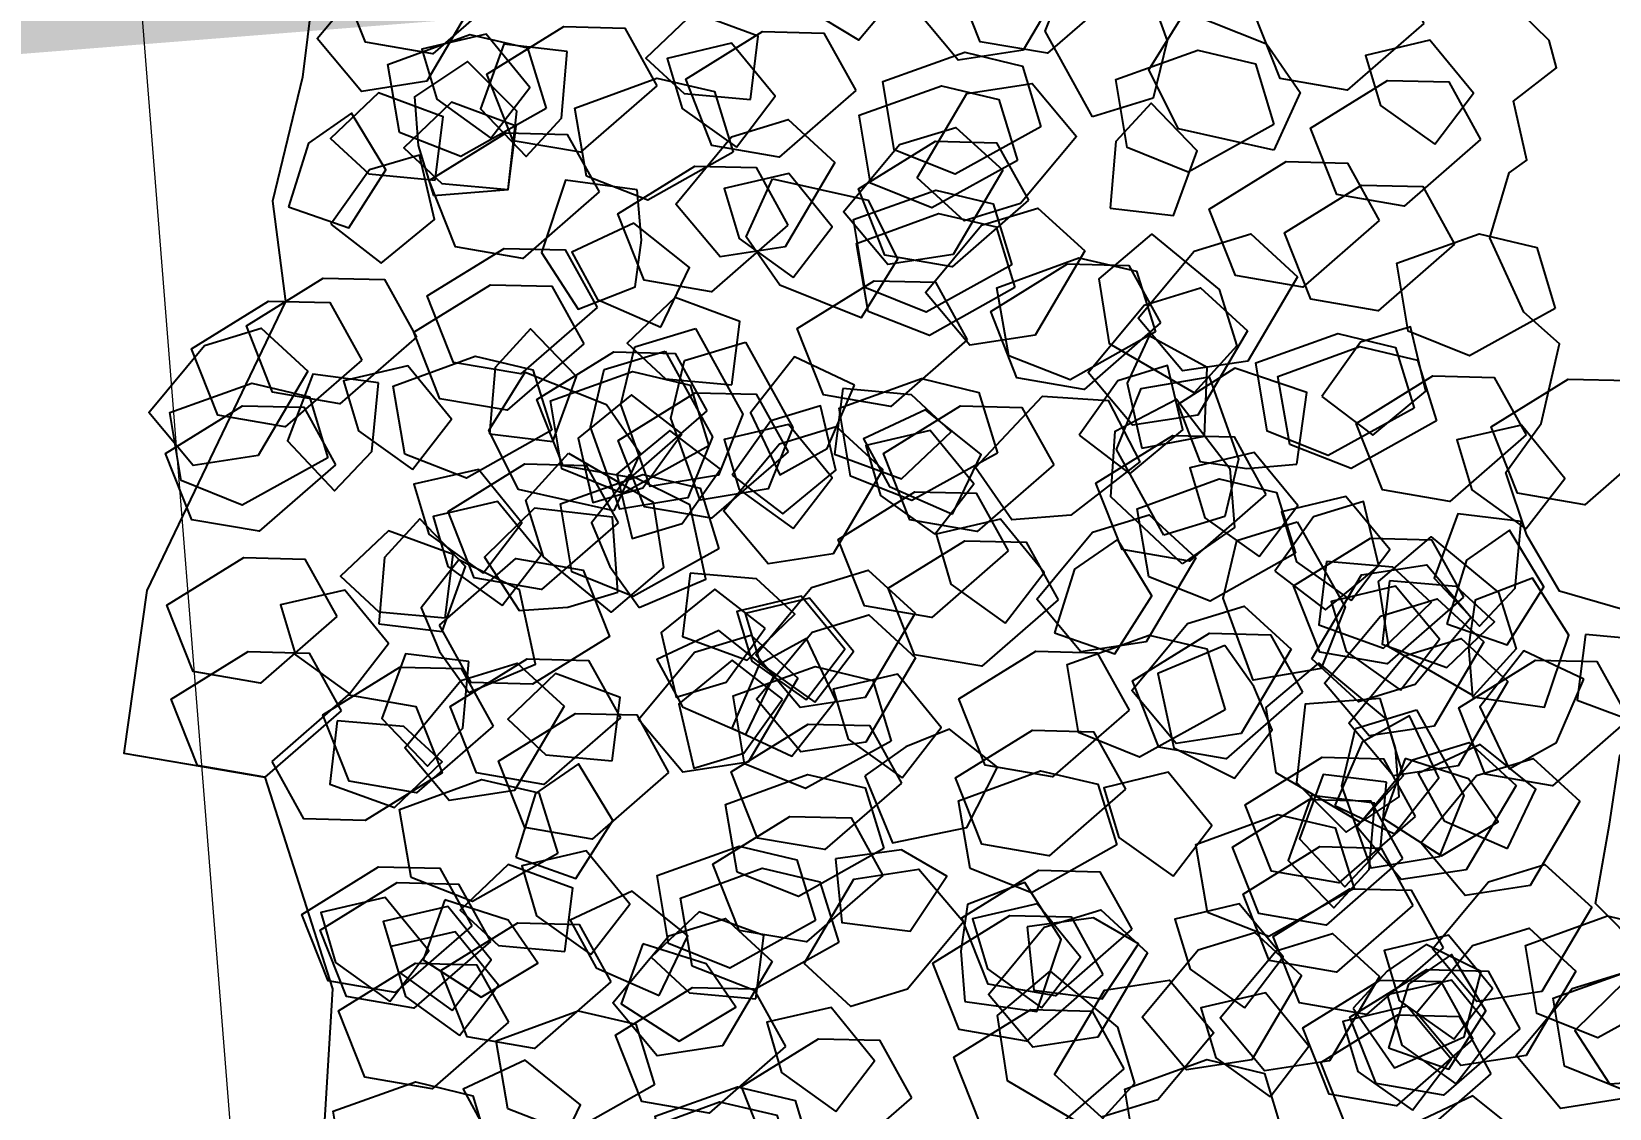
# Model space of a CAD drawing. Header units: metres. Extents: x 1851758 to 1852050, y 5187822 to 5188223.
# Drawn here: x 1851937.255 to 1851938.265, y 5187884.102 to 5187884.791 of the extents above; entities that cross this region are included whole.
import ezdxf

# ---------------------------------------------------------------- set-up
doc = ezdxf.new("R2010")
doc.units = ezdxf.units.M
doc.header["$LTSCALE"] = 2.5
doc.linetypes.add('L18', pattern=[0.6, 0.4, -0.2])
doc.layers.add('N', color=1, linetype='CONTINUOUS', plot=False)
for name, color, linetype, lineweight in [('PAR_ALIGNT', 1, 'L18', 30), ('PRO_DEMOL_P', 7, 'CONTINUOUS', 50), ('PRO_DEMOL_TAL_HAC', 32, 'CONTINUOUS', 15), ('Z', 7, 'CONTINUOUS', 9)]:
    doc.layers.add(name, color=color, linetype=linetype, lineweight=lineweight)
doc.layers.add('PRO_VOI_VEG', color=81, linetype='CONTINUOUS')
doc.styles.add('SIMPLEX', font='SIMPLEX.SHX', dxfattribs={"oblique": 27})
doc.styles.get("Standard").update_dxf_attribs({"font": 'arial.ttf'})

# ---------------------------------------------------------------- blocks, each defined once
blk = doc.blocks.new('TCPOINT')
at = {"layer": 'N'}
blk.add_attdef('MAT', (0.2, 0.2), '', height=0.34, dxfattribs=at)
at = {"layer": 'Z', "style": 'SIMPLEX'}
blk.add_attdef('ALT', (0.2, -0.54), '', height=0.34, dxfattribs=at)
blk = doc.blocks.new('arbuste fleurs rouges')
at = {"layer": 'PRO_VOI_VEG', "color": 27}
for points in [[(-0.7412, -1.4153), (-0.6125, -1.3735), (-0.5153, -1.3771), (-0.4414, -1.2943), (-0.4036, -1.1107), (-0.2864, -0.9878), (-0.1405, -0.8959), (-0.0451, -0.9355), (0.0378, -0.9679), (0.0792, -1.0597), (0.2192, -1.0124), (0.2594, -0.9384), (0.3385, -0.9133), (0.4227, -0.9045), (0.4742, -0.9622), (0.5684, -1.0074), (0.6178, -0.9717), (0.7201, -0.9501), (0.7958, -0.9923), (0.8066, -1.0179), (0.8842, -1.0179), (0.9137, -1.0808), (0.9499, -1.0793), (1.0157, -1.0366)], [(1.171, -0.254), (1.1431, -0.2174), (1.1798, -0.1793)], [(1.3508, 0.4523), (1.2522, 0.4875), (1.1059, 0.5593), (0.9771, 0.5711), (0.6549, 0.825), (0.4584, 0.8994), (0.3889, 0.73), (0.106, 0.7047), (-0.3873, 0.8469), (-0.4474, 0.9373), (-0.5243, 0.9477), (-0.6011, 0.9421), (-0.638, 0.9941), (-0.7044, 0.9629), (-0.762, 0.8884), (-0.7997, 0.842), (-0.938, 0.7797), (-1.0517, 0.6853), (-1.095, 0.4915), (-1.135, 0.4147), (-1.214, 0.4176)]]:
    blk.add_lwpolyline(points, dxfattribs=at)
at = {"layer": 'PRO_VOI_VEG', "color": 12}
for points in [[(0.4507, 0.616), (0.3889, 0.73), (0.4222, 0.8108), (0.5124, 0.8251), (0.5504, 0.7158), (0.5314, 0.6398)], [(0.7592, 0.5543), (0.6975, 0.6683), (0.7307, 0.7491), (0.821, 0.7633), (0.859, 0.6541), (0.84, 0.578)], [(0.4067, 0.7164), (0.4684, 0.6024), (0.4352, 0.5216), (0.345, 0.5074), (0.307, 0.6167), (0.326, 0.6927)], [(0.8827, 0.4925), (0.8209, 0.6066), (0.8542, 0.6873), (0.9444, 0.7016), (0.9824, 0.5923), (0.9634, 0.5163)], [(0.389, 0.4308), (0.3272, 0.5448), (0.3605, 0.6256), (0.4507, 0.6399), (0.4887, 0.5306), (0.4697, 0.4546)], [(0.5301, 0.4695), (0.5919, 0.3555), (0.5586, 0.2747), (0.4684, 0.2604), (0.4304, 0.3697), (0.4494, 0.4457)], [(0.8827, 0.1839), (0.8209, 0.2979), (0.8542, 0.3787), (0.9444, 0.3929), (0.9824, 0.2836), (0.9634, 0.2076)], [(1.0683, 0.357), (1.0547, 0.2619), (1.1499, 0.2293), (1.2257, 0.2772), (1.1967, 0.353), (1.1348, 0.3621)], [(0.84, 0.1098), (0.9065, 0.0575), (0.9777, 0.1146), (0.9587, 0.2001), (0.8922, 0.1811)], [(0.2039, -0.0631), (0.1421, 0.051), (0.1754, 0.1317), (0.2656, 0.146), (0.3036, 0.0367), (0.2846, -0.0393)], [(0.3198, 0.1331), (0.268, 0.0663), (0.3255, -0.0046), (0.4109, 0.015), (0.3914, 0.0813)], [(-0.043, -0.31), (-0.1047, -0.196), (-0.0715, -0.1152), (0.0188, -0.101), (0.0567, -0.2102), (0.0377, -0.2863)], [(0.389, -0.31), (0.3272, -0.196), (0.3605, -0.1152), (0.4507, -0.101), (0.4887, -0.2102), (0.4697, -0.2863)], [(0.5253, -0.2022), (0.5918, -0.2545), (0.663, -0.1975), (0.6441, -0.1119), (0.5776, -0.131)], [(-0.2755, -0.705), (-0.3372, -0.591), (-0.304, -0.5102), (-0.2137, -0.4959), (-0.1757, -0.6052), (-0.1947, -0.6812)], [(-0.2755, -0.7667), (-0.3372, -0.6527), (-0.304, -0.5719), (-0.2137, -0.5577), (-0.1757, -0.6669), (-0.1947, -0.743)], [(-0.4841, -0.6938), (-0.4176, -0.746), (-0.3463, -0.689), (-0.3653, -0.6035), (-0.4318, -0.6225)], [(0.0547, -0.598), (0.0029, -0.6648), (0.0604, -0.7357), (0.1458, -0.7162), (0.1263, -0.6498)], [(-0.0472, -0.8013), (0.0192, -0.8536), (0.0905, -0.7965), (0.0715, -0.711), (0.005, -0.73)], [(1.0061, -0.9274), (0.9443, -0.8133), (0.9776, -0.7326), (1.0678, -0.7183), (1.1058, -0.8276), (1.0868, -0.9036)], [(0.0804, -0.9891), (0.0187, -0.8751), (0.0519, -0.7943), (0.1422, -0.7801), (0.1802, -0.8893), (0.1612, -0.9654)], [(-0.374, -0.9914), (-0.279, -1.0057), (-0.2458, -0.9107), (-0.2933, -0.8346), (-0.3693, -0.8632), (-0.3788, -0.9249)]]:
    blk.add_lwpolyline(points, close=True, dxfattribs=at)
at = {"layer": 'PRO_VOI_VEG'}
for points in [[(0.5693, 0.5951), (0.5076, 0.7092), (0.5408, 0.79), (0.6311, 0.8042), (0.6691, 0.6949), (0.6501, 0.6189)], [(0.1457, 0.5131), (0.0839, 0.6271), (0.1172, 0.7079), (0.2074, 0.7222), (0.2454, 0.6129), (0.2264, 0.5369)], [(0.015, 0.4942), (-0.0467, 0.6082), (-0.0135, 0.689), (0.0767, 0.7032), (0.1147, 0.5939), (0.0957, 0.5179)], [(0.1207, 0.4943), (0.059, 0.6084), (0.0922, 0.6891), (0.1825, 0.7034), (0.2205, 0.5941), (0.2015, 0.5181)], [(0.8959, 0.4179), (0.8342, 0.5319), (0.8674, 0.6127), (0.9577, 0.6269), (0.9957, 0.5177), (0.9767, 0.4416)], [(-0.1745, 0.4793), (-0.1081, 0.4271), (-0.0368, 0.4841), (-0.0558, 0.5696), (-0.1223, 0.5506)], [(0.0368, 0.355), (-0.0249, 0.469), (0.0083, 0.5498), (0.0986, 0.5641), (0.1365, 0.4548), (0.1175, 0.3788)], [(0.3636, 0.2695), (0.3019, 0.3836), (0.3351, 0.4643), (0.4254, 0.4786), (0.4634, 0.3693), (0.4444, 0.2933)], [(0.2822, 0.2245), (0.2204, 0.3385), (0.2537, 0.4193), (0.3439, 0.4335), (0.3819, 0.3243), (0.3629, 0.2482)], [(0.6077, 0.2179), (0.5459, 0.332), (0.5792, 0.4128), (0.6694, 0.427), (0.7074, 0.3177), (0.6884, 0.2417)], [(0.8411, 0.2107), (0.7793, 0.3248), (0.8126, 0.4056), (0.9028, 0.4198), (0.9408, 0.3105), (0.9218, 0.2345)], [(1.3068, 0.2042), (1.2451, 0.3182), (1.2783, 0.399), (1.3686, 0.4132), (1.4066, 0.3039), (1.3876, 0.2279)], [(0.0063, 0.2984), (0.0728, 0.2461), (0.1441, 0.3031), (0.1251, 0.3887), (0.0586, 0.3697)], [(0.5215, 0.2375), (0.6164, 0.2233), (0.6497, 0.3183), (0.6022, 0.3943), (0.5262, 0.3658), (0.5167, 0.304)], [(-0.0926, 0.1551), (-0.1544, 0.2691), (-0.1211, 0.3499), (-0.0309, 0.3641), (0.0071, 0.2548), (-0.0119, 0.1788)], [(1.0262, 0.149), (0.9644, 0.263), (0.9977, 0.3438), (1.0879, 0.3581), (1.1259, 0.2488), (1.1069, 0.1728)], [(0.7227, 0.0757), (0.6609, 0.1897), (0.6942, 0.2705), (0.7844, 0.2848), (0.8224, 0.1755), (0.8034, 0.0995)], [(1.1428, 0.0475), (1.081, 0.1615), (1.1143, 0.2423), (1.2045, 0.2565), (1.2425, 0.1472), (1.2235, 0.0712)], [(-0.1918, 0.0122), (-0.2535, 0.1262), (-0.2203, 0.207), (-0.1301, 0.2212), (-0.0921, 0.1119), (-0.1111, 0.0359)], [(0.3078, 0.1174), (0.3743, 0.0652), (0.4455, 0.1222), (0.4265, 0.2077), (0.36, 0.1887)], [(0.0937, -0.0143), (0.032, 0.0998), (0.0652, 0.1805), (0.1554, 0.1948), (0.1934, 0.0855), (0.1744, 0.0095)], [(0.6491, -0.0143), (0.5874, 0.0998), (0.6206, 0.1805), (0.7108, 0.1948), (0.7488, 0.0855), (0.7298, 0.0095)], [(0.9321, -0.0774), (0.8703, 0.0367), (0.9036, 0.1174), (0.9938, 0.1317), (1.0318, 0.0224), (1.0128, -0.0536)], [(1.0811, -0.1995), (1.0193, -0.0854), (1.0526, -0.0047), (1.1428, 0.0096), (1.1808, -0.0997), (1.1618, -0.1757)], [(-0.2149, -0.2612), (-0.2766, -0.1472), (-0.2433, -0.0664), (-0.1531, -0.0522), (-0.1151, -0.1614), (-0.1341, -0.2375)], [(-0.0914, -0.2612), (-0.1532, -0.1472), (-0.1199, -0.0664), (-0.0297, -0.0522), (0.0083, -0.1614), (-0.0107, -0.2375)], [(0.464, -0.2612), (0.4022, -0.1472), (0.4355, -0.0664), (0.5257, -0.0522), (0.5637, -0.1614), (0.5447, -0.2375)], [(0.7388, -0.2692), (0.677, -0.1552), (0.7103, -0.0744), (0.8005, -0.0601), (0.8385, -0.1694), (0.8195, -0.2454)], [(0.1336, -0.3411), (0.0718, -0.2271), (0.1051, -0.1463), (0.1953, -0.1321), (0.2333, -0.2414), (0.2143, -0.3174)], [(0.5585, -0.3421), (0.4967, -0.2281), (0.53, -0.1473), (0.6202, -0.133), (0.6582, -0.2423), (0.6392, -0.3183)], [(0.2311, -0.3676), (0.1694, -0.2536), (0.2026, -0.1728), (0.2928, -0.1585), (0.3308, -0.2678), (0.3118, -0.3438)], [(0.8959, -0.3847), (0.8342, -0.2707), (0.8674, -0.1899), (0.9577, -0.1756), (0.9957, -0.2849), (0.9767, -0.3609)], [(0.7059, -0.5153), (0.6442, -0.4013), (0.6774, -0.3205), (0.7676, -0.3063), (0.8056, -0.4155), (0.7866, -0.4916)], [(1.1358, -0.5632), (1.0741, -0.4492), (1.1073, -0.3684), (1.1976, -0.3542), (1.2356, -0.4634), (1.2166, -0.5395)], [(0.2052, -0.5893), (0.1434, -0.4752), (0.1767, -0.3945), (0.2669, -0.3802), (0.3049, -0.4895), (0.2859, -0.5655)], [(0.4623, -0.5988), (0.4006, -0.4848), (0.4338, -0.404), (0.5241, -0.3898), (0.562, -0.499), (0.5431, -0.5751)], [(-0.0919, -0.6676), (-0.1537, -0.5536), (-0.1204, -0.4728), (-0.0302, -0.4586), (0.0078, -0.5678), (-0.0112, -0.6439)], [(-0.0302, -0.6676), (-0.092, -0.5536), (-0.0587, -0.4728), (0.0315, -0.4586), (0.0695, -0.5678), (0.0505, -0.6439)], [(-0.1531, -0.6934), (-0.2149, -0.5793), (-0.1816, -0.4986), (-0.0914, -0.4843), (-0.0534, -0.5936), (-0.0724, -0.6696)], [(0.0188, -0.6954), (-0.0429, -0.5814), (-0.0096, -0.5006), (0.0806, -0.4863), (0.1186, -0.5956), (0.0996, -0.6716)], [(-0.3239, -0.7179), (-0.3857, -0.6039), (-0.3524, -0.5231), (-0.2622, -0.5088), (-0.2242, -0.6181), (-0.2432, -0.6941)], [(0.2788, -0.8168), (0.2171, -0.7028), (0.2503, -0.622), (0.3406, -0.6078), (0.3786, -0.7171), (0.3596, -0.7931)], [(0.7725, -0.8168), (0.7108, -0.7028), (0.744, -0.622), (0.8343, -0.6078), (0.8723, -0.7171), (0.8533, -0.7931)], [(0.7221, -0.9043), (0.6604, -0.7902), (0.6936, -0.7094), (0.7839, -0.6952), (0.8219, -0.8045), (0.8029, -0.8805)], [(0.464, -0.9403), (0.4022, -0.8263), (0.4355, -0.7455), (0.5257, -0.7312), (0.5637, -0.8405), (0.5447, -0.9165)], [(0.8455, -0.966), (0.7838, -0.852), (0.817, -0.7712), (0.9073, -0.7569), (0.9453, -0.8662), (0.9263, -0.9422)], [(0.4223, -1.1081), (0.3605, -0.9941), (0.3938, -0.9133), (0.484, -0.899), (0.522, -1.0083), (0.503, -1.0843)]]:
    blk.add_lwpolyline(points, close=True, dxfattribs=at)
at = {"layer": 'PRO_VOI_VEG', "color": 24}
for points in [[(0.8838, 0.5627), (0.7924, 0.6483), (0.7982, 0.7324), (0.8765, 0.773), (0.9447, 0.6845), (0.9505, 0.6091)], [(0.7702, 0.5619), (0.735, 0.682), (0.7827, 0.7515), (0.8708, 0.7467), (0.8846, 0.6359), (0.8513, 0.568)], [(-0.1478, 0.5531), (-0.183, 0.6732), (-0.1353, 0.7427), (-0.0472, 0.738), (-0.0334, 0.6271), (-0.0667, 0.5592)], [(0.0742, 0.6366), (0.1264, 0.5738), (0.2051, 0.6133), (0.2045, 0.6978), (0.1379, 0.6933)], [(0.4392, 0.6238), (0.3621, 0.6508), (0.3148, 0.5766), (0.3588, 0.5043), (0.4136, 0.5424)], [(0.4693, 0.6009), (0.5215, 0.5381), (0.6003, 0.5776), (0.5997, 0.6621), (0.5331, 0.6576)], [(0.4693, 0.6009), (0.5215, 0.5381), (0.6003, 0.5776), (0.5997, 0.6621), (0.5331, 0.6576)], [(0.012, 0.5589), (0.0642, 0.4961), (0.143, 0.5356), (0.1424, 0.6201), (0.0758, 0.6156)], [(0.0453, 0.5612), (0.0976, 0.4984), (0.1763, 0.5378), (0.1757, 0.6224), (0.1091, 0.6179)], [(0.8495, 0.4779), (0.8788, 0.5573), (0.8026, 0.6075), (0.7271, 0.563), (0.7656, 0.5056)], [(0.1856, 0.5395), (0.1166, 0.5832), (0.0538, 0.5214), (0.0805, 0.4411), (0.1425, 0.4659)], [(0.4762, 0.4428), (0.5037, 0.5197), (0.4298, 0.5675), (0.3572, 0.524), (0.3949, 0.4689)], [(0.5375, 0.4603), (0.6143, 0.4327), (0.6622, 0.5067), (0.6186, 0.5792), (0.5636, 0.5415)], [(0.5375, 0.4603), (0.6143, 0.4327), (0.6622, 0.5067), (0.6186, 0.5792), (0.5636, 0.5415)], [(0.394, 0.3365), (0.3026, 0.4221), (0.3084, 0.5062), (0.3867, 0.5469), (0.4549, 0.4584), (0.4607, 0.383)], [(0.5486, 0.5448), (0.5215, 0.4678), (0.5958, 0.4204), (0.6681, 0.4644), (0.63, 0.5193)], [(0.5486, 0.5448), (0.5215, 0.4678), (0.5958, 0.4204), (0.6681, 0.4644), (0.63, 0.5193)], [(1.0945, 0.541), (1.0513, 0.4717), (1.1135, 0.4093), (1.1936, 0.4365), (1.1684, 0.4983)], [(0.0875, 0.404), (0.1643, 0.3765), (0.2122, 0.4504), (0.1686, 0.523), (0.1135, 0.4852)], [(0.0875, 0.404), (0.1643, 0.3765), (0.2122, 0.4504), (0.1686, 0.523), (0.1135, 0.4852)], [(0.7317, 0.4597), (0.7839, 0.3969), (0.8627, 0.4364), (0.862, 0.5209), (0.7954, 0.5164)], [(0.4379, 0.4517), (0.4544, 0.3605), (0.5516, 0.3597), (0.6063, 0.4268), (0.5566, 0.4873), (0.4972, 0.4768)], [(0.4379, 0.4517), (0.4544, 0.3605), (0.5516, 0.3597), (0.6063, 0.4268), (0.5566, 0.4873), (0.4972, 0.4768)], [(1.0611, 0.4932), (0.9983, 0.441), (1.0377, 0.3622), (1.1223, 0.3629), (1.1178, 0.4295)], [(1.0869, 0.3505), (1.1637, 0.3229), (1.2116, 0.3969), (1.1681, 0.4694), (1.113, 0.4317)], [(0.5372, 0.3857), (0.5894, 0.3229), (0.6682, 0.3623), (0.6675, 0.4469), (0.6009, 0.4424)], [(0.5372, 0.3857), (0.5894, 0.3229), (0.6682, 0.3623), (0.6675, 0.4469), (0.6009, 0.4424)], [(0.5826, 0.4006), (0.6348, 0.3379), (0.7136, 0.3773), (0.713, 0.4619), (0.6464, 0.4574)], [(1.3038, 0.248), (1.2125, 0.3335), (1.2182, 0.4177), (1.2965, 0.4583), (1.3647, 0.3698), (1.3705, 0.2944)], [(0.0764, 0.3725), (0.1286, 0.3098), (0.2073, 0.3492), (0.2067, 0.4338), (0.1401, 0.4293)], [(0.2189, 0.4391), (0.1757, 0.3698), (0.2379, 0.3074), (0.318, 0.3346), (0.2928, 0.3964)], [(0.3125, 0.2915), (0.3894, 0.2639), (0.4372, 0.3379), (0.3937, 0.4104), (0.3386, 0.3727)], [(0.3125, 0.2915), (0.3894, 0.2639), (0.4372, 0.3379), (0.3937, 0.4104), (0.3386, 0.3727)], [(1.0547, 0.2619), (1.1316, 0.2343), (1.1794, 0.3083), (1.1359, 0.3808), (1.0808, 0.3431)], [(0.0172, 0.1481), (-0.0741, 0.2336), (-0.0684, 0.3178), (0.0099, 0.3584), (0.0781, 0.2699), (0.0839, 0.1945)], [(0.0756, 0.3046), (0.0066, 0.3482), (-0.0562, 0.2864), (-0.0295, 0.2062), (0.0325, 0.231)], [(0.624, 0.2198), (0.6772, 0.3331), (0.7591, 0.3536), (0.8218, 0.2916), (0.7587, 0.1995), (0.6887, 0.1707)], [(0.7548, 0.3534), (0.7277, 0.2764), (0.802, 0.229), (0.8743, 0.273), (0.8362, 0.3278)], [(0.7548, 0.3534), (0.7277, 0.2764), (0.802, 0.229), (0.8743, 0.273), (0.8362, 0.3278)], [(-0.2437, 0.1522), (-0.279, 0.2723), (-0.2313, 0.3419), (-0.1432, 0.3371), (-0.1294, 0.2262), (-0.1627, 0.1583)], [(1.1238, 0.2693), (1.176, 0.2065), (1.2548, 0.246), (1.2541, 0.3305), (1.1875, 0.326)], [(-0.025, 0.1789), (0.0519, 0.1514), (0.0997, 0.2253), (0.0562, 0.2979), (0.0011, 0.2602)], [(-0.025, 0.1789), (0.0519, 0.1514), (0.0997, 0.2253), (0.0562, 0.2979), (0.0011, 0.2602)], [(0.5472, 0.0995), (0.5119, 0.2197), (0.5597, 0.2892), (0.6477, 0.2844), (0.6615, 0.1736), (0.6282, 0.1056)], [(0.0562, 0.0827), (0.0209, 0.2029), (0.0686, 0.2724), (0.1567, 0.2676), (0.1705, 0.1568), (0.1372, 0.0889)], [(0.6785, 0.0833), (0.6433, 0.2035), (0.691, 0.273), (0.7791, 0.2682), (0.7929, 0.1574), (0.7596, 0.0894)], [(0.364, 0.037), (0.2727, 0.1225), (0.2784, 0.2067), (0.3567, 0.2473), (0.4249, 0.1588), (0.4307, 0.0834)], [(0.364, 0.037), (0.2727, 0.1225), (0.2784, 0.2067), (0.3567, 0.2473), (0.4249, 0.1588), (0.4307, 0.0834)], [(0.4964, 0.2153), (0.5129, 0.1241), (0.6101, 0.1233), (0.6648, 0.1903), (0.6151, 0.2509), (0.5557, 0.2404)], [(0.4964, 0.2153), (0.5129, 0.1241), (0.6101, 0.1233), (0.6648, 0.1903), (0.6151, 0.2509), (0.5557, 0.2404)], [(-0.1876, 0.1106), (-0.1353, 0.0478), (-0.0566, 0.0872), (-0.0572, 0.1718), (-0.1238, 0.1673)], [(0.5249, 0.1421), (0.4479, 0.1692), (0.4005, 0.0949), (0.4445, 0.0227), (0.4993, 0.0607)], [(0.7485, 0.0373), (0.8254, 0.0097), (0.8732, 0.0837), (0.8297, 0.1562), (0.7746, 0.1185)], [(0.2591, -0.0622), (0.2239, 0.0579), (0.2716, 0.1274), (0.3596, 0.1226), (0.3734, 0.0118), (0.3401, -0.0561)], [(0.0059, 0.1087), (0.0973, 0.0231), (0.0915, -0.061), (0.0132, -0.1017), (-0.055, -0.0132), (-0.0608, 0.0623)], [(0.3564, -0.1158), (0.265, -0.0302), (0.2708, 0.0539), (0.3491, 0.0945), (0.4173, 0.0061), (0.4231, -0.0694)], [(0.4121, -0.1276), (0.3208, -0.042), (0.3265, 0.0421), (0.4048, 0.0828), (0.473, -0.0057), (0.4788, -0.0812)], [(0.6005, -0.1276), (0.5092, -0.042), (0.5149, 0.0421), (0.5932, 0.0828), (0.6614, -0.0057), (0.6672, -0.0812)], [(0.5519, 0.0009), (0.6041, -0.0619), (0.6829, -0.0224), (0.6823, 0.0621), (0.6156, 0.0576)], [(0.6354, 0.0623), (0.573, 0.0097), (0.6129, -0.0689), (0.6975, -0.0677), (0.6925, -0.0011)], [(0.6354, 0.0623), (0.573, 0.0097), (0.6129, -0.0689), (0.6975, -0.0677), (0.6925, -0.0011)], [(0.1276, 0.0404), (0.0466, 0.0501), (0.0165, -0.0327), (0.0751, -0.0937), (0.1204, -0.0446)], [(0.997, -0.1535), (0.9056, -0.0679), (0.9114, 0.0162), (0.9897, 0.0568), (1.0579, -0.0316), (1.0637, -0.1071)], [(1.0993, -0.0655), (1.1761, -0.0931), (1.2239, -0.0191), (1.1804, 0.0534), (1.1253, 0.0157)], [(0.223, -0.0193), (0.1316, -0.0352), (0.1302, -0.1324), (0.1969, -0.1875), (0.2578, -0.1382), (0.2477, -0.0787)], [(0.21, -0.0655), (0.2622, -0.1283), (0.341, -0.0889), (0.3403, -0.0043), (0.2737, -0.0088)], [(0.8654, -0.0694), (0.9176, -0.1321), (0.9964, -0.0927), (0.9957, -0.0081), (0.9291, -0.0126)], [(0.994, -0.071), (0.9407, -0.1843), (0.8589, -0.2047), (0.7961, -0.1427), (0.8593, -0.0506), (0.9293, -0.0218)], [(0.7128, -0.1002), (0.6332, -0.0715), (0.5835, -0.148), (0.6284, -0.2232), (0.6856, -0.1843)], [(-0.0865, -0.0814), (-0.1192, -0.1682), (-0.0362, -0.2188), (0.0452, -0.1893), (0.0336, -0.1118), (-0.0227, -0.0904)], [(0.5888, -0.2751), (0.5536, -0.155), (0.6013, -0.0854), (0.6894, -0.0902), (0.7032, -0.201), (0.6699, -0.269)], [(-0.2829, -0.2037), (-0.1973, -0.1124), (-0.1132, -0.1181), (-0.0726, -0.1964), (-0.1611, -0.2646), (-0.2365, -0.2704)], [(-0.0769, -0.3231), (-0.1682, -0.2375), (-0.1625, -0.1534), (-0.0842, -0.1128), (-0.016, -0.2013), (-0.0102, -0.2767)], [(-0.1159, -0.1753), (-0.0637, -0.2381), (0.0151, -0.1987), (0.0144, -0.1141), (-0.0522, -0.1186)], [(0.5051, -0.1742), (0.5573, -0.237), (0.636, -0.1975), (0.6354, -0.113), (0.5688, -0.1175)], [(0.8202, -0.3456), (0.7849, -0.2255), (0.8326, -0.1559), (0.9207, -0.1607), (0.9345, -0.2716), (0.9012, -0.3395)], [(0.9405, -0.3608), (0.8492, -0.2752), (0.8549, -0.1911), (0.9332, -0.1505), (1.0014, -0.239), (1.0072, -0.3144)], [(-0.2026, -0.1731), (-0.1112, -0.2587), (-0.117, -0.3428), (-0.1952, -0.3834), (-0.2634, -0.2949), (-0.2692, -0.2195)], [(-0.0106, -0.1802), (-0.0917, -0.1705), (-0.1217, -0.2533), (-0.0631, -0.3143), (-0.0178, -0.2652)], [(0.3747, -0.2373), (0.4269, -0.3001), (0.5057, -0.2606), (0.505, -0.1761), (0.4384, -0.1806)], [(0.9488, -0.3818), (0.9135, -0.2617), (0.9613, -0.1921), (1.0493, -0.1969), (1.0631, -0.3078), (1.0298, -0.3757)], [(0.8169, -0.4406), (0.7255, -0.355), (0.7313, -0.2709), (0.8096, -0.2303), (0.8778, -0.3188), (0.8836, -0.3942)], [(0.9842, -0.4207), (0.9489, -0.3005), (0.9966, -0.231), (1.0847, -0.2358), (1.0985, -0.3466), (1.0652, -0.4146)], [(-0.3411, -0.4414), (-0.3763, -0.3213), (-0.3286, -0.2517), (-0.2405, -0.2565), (-0.2267, -0.3674), (-0.26, -0.4353)], [(0.577, -0.2438), (0.6475, -0.3472), (0.6236, -0.428), (0.5383, -0.4506), (0.4911, -0.3494), (0.5018, -0.2746)], [(0.9549, -0.252), (1.0463, -0.3376), (1.0405, -0.4217), (0.9622, -0.4623), (0.894, -0.3738), (0.8882, -0.2984)], [(-0.1482, -0.5088), (-0.2396, -0.4232), (-0.2338, -0.3391), (-0.1555, -0.2985), (-0.0873, -0.3869), (-0.0815, -0.4624)], [(0.2049, -0.4879), (0.1697, -0.3677), (0.2174, -0.2982), (0.3055, -0.303), (0.3193, -0.4138), (0.286, -0.4818)], [(0.3486, -0.2964), (0.3054, -0.3657), (0.3676, -0.4281), (0.4477, -0.4009), (0.4225, -0.3391)], [(0.403, -0.4937), (0.3117, -0.4082), (0.3175, -0.324), (0.3957, -0.2834), (0.4639, -0.3719), (0.4697, -0.4473)], [(1.1762, -0.5056), (1.0848, -0.42), (1.0906, -0.3359), (1.1689, -0.2953), (1.237, -0.3838), (1.2429, -0.4592)], [(1.1762, -0.5056), (1.0848, -0.42), (1.0906, -0.3359), (1.1689, -0.2953), (1.237, -0.3838), (1.2429, -0.4592)], [(-0.2907, -0.4357), (-0.2385, -0.4984), (-0.1597, -0.459), (-0.1603, -0.3744), (-0.227, -0.3789)], [(0.2623, -0.587), (0.171, -0.5014), (0.1767, -0.4172), (0.255, -0.3766), (0.3232, -0.4651), (0.329, -0.5405)], [(0.5887, -0.3822), (0.5262, -0.4348), (0.5661, -0.5133), (0.6507, -0.5121), (0.6458, -0.4456)], [(0.5887, -0.3822), (0.5262, -0.4348), (0.5661, -0.5133), (0.6507, -0.5121), (0.6458, -0.4456)], [(-0.171, -0.6058), (-0.2624, -0.5202), (-0.2566, -0.4361), (-0.1783, -0.3955), (-0.1101, -0.484), (-0.1043, -0.5594)], [(0.3993, -0.4751), (0.5028, -0.4046), (0.5836, -0.4285), (0.6062, -0.5138), (0.505, -0.5611), (0.4301, -0.5503)], [(0.6717, -0.6213), (0.5803, -0.5358), (0.5861, -0.4516), (0.6644, -0.411), (0.7326, -0.4995), (0.7384, -0.5749)], [(0.44, -0.4601), (0.5602, -0.4249), (0.6297, -0.4726), (0.6249, -0.5607), (0.5141, -0.5745), (0.4462, -0.5412)], [(0.5547, -0.4568), (0.5522, -0.5384), (0.6373, -0.5611), (0.6929, -0.4973), (0.64, -0.4565)], [(0.6092, -0.5376), (0.6942, -0.4457), (0.7783, -0.4509), (0.8194, -0.529), (0.7314, -0.5977), (0.656, -0.604)], [(0.9824, -0.4878), (1.1025, -0.4525), (1.172, -0.5002), (1.1673, -0.5883), (1.0564, -0.6021), (0.9885, -0.5688)], [(0.7254, -0.699), (0.634, -0.6134), (0.6398, -0.5293), (0.7181, -0.4887), (0.7862, -0.5772), (0.792, -0.6526)], [(0.8634, -0.4845), (0.8363, -0.5615), (0.9106, -0.6089), (0.9828, -0.5649), (0.9448, -0.51)], [(0.4914, -0.6458), (0.5782, -0.6785), (0.6287, -0.5955), (0.5993, -0.5141), (0.5218, -0.5257), (0.5003, -0.5821)], [(0.4914, -0.6458), (0.5782, -0.6785), (0.6287, -0.5955), (0.5993, -0.5141), (0.5218, -0.5257), (0.5003, -0.5821)], [(0.9218, -0.7121), (0.8865, -0.5919), (0.9342, -0.5224), (1.0223, -0.5272), (1.0361, -0.638), (1.0028, -0.706)], [(0.0694, -0.6691), (0.0969, -0.5922), (0.023, -0.5444), (-0.0496, -0.5879), (-0.0119, -0.643)], [(0.0265, -0.6251), (0.1121, -0.5338), (0.1962, -0.5395), (0.2368, -0.6178), (0.1483, -0.686), (0.0729, -0.6918)], [(-0.2035, -0.5644), (-0.2894, -0.5994), (-0.2701, -0.6947), (-0.1931, -0.7343), (-0.1442, -0.6732), (-0.1668, -0.6172)], [(0.89, -0.7049), (0.9432, -0.5916), (1.025, -0.5711), (1.0878, -0.6331), (1.0246, -0.7252), (0.9547, -0.754)], [(-0.2629, -0.5974), (-0.3061, -0.6667), (-0.2439, -0.7291), (-0.1638, -0.7019), (-0.189, -0.6401)], [(0.3641, -0.5886), (0.3017, -0.6412), (0.3416, -0.7197), (0.4262, -0.7185), (0.4212, -0.652)], [(0.3641, -0.5886), (0.3017, -0.6412), (0.3416, -0.7197), (0.4262, -0.7185), (0.4212, -0.652)], [(-0.3267, -0.6714), (-0.2745, -0.7342), (-0.1957, -0.6948), (-0.1963, -0.6102), (-0.2629, -0.6147)], [(0.0293, -0.8298), (-0.0621, -0.7442), (-0.0563, -0.6601), (0.022, -0.6194), (0.0902, -0.7079), (0.096, -0.7833)], [(0.2177, -0.8298), (0.1263, -0.7442), (0.1321, -0.6601), (0.2104, -0.6194), (0.2786, -0.7079), (0.2844, -0.7833)], [(0.2442, -0.6102), (0.3355, -0.6958), (0.3298, -0.7799), (0.2515, -0.8205), (0.1833, -0.732), (0.1775, -0.6566)], [(0.5287, -0.8078), (0.4935, -0.6876), (0.5412, -0.6181), (0.6293, -0.6229), (0.643, -0.7337), (0.6097, -0.8016)], [(-0.2194, -0.8525), (-0.3108, -0.767), (-0.305, -0.6828), (-0.2267, -0.6422), (-0.1585, -0.7307), (-0.1527, -0.8061)], [(0.1612, -0.8486), (0.0698, -0.763), (0.0756, -0.6789), (0.1539, -0.6383), (0.222, -0.7268), (0.2279, -0.8022)], [(0.3619, -0.6556), (0.2849, -0.6285), (0.2375, -0.7028), (0.2815, -0.775), (0.3363, -0.737)], [(0.0938, -0.6988), (0.0248, -0.6552), (-0.038, -0.717), (-0.0113, -0.7972), (0.0506, -0.7724)], [(-0.144, -0.8902), (-0.2354, -0.8046), (-0.2296, -0.7205), (-0.1513, -0.6799), (-0.0832, -0.7684), (-0.0774, -0.8438)], [(-0.0084, -0.9051), (-0.0997, -0.8196), (-0.094, -0.7354), (-0.0157, -0.6948), (0.0525, -0.7833), (0.0583, -0.8587)], [(0.3201, -0.7291), (0.2431, -0.702), (0.1957, -0.7763), (0.2397, -0.8485), (0.2945, -0.8105)], [(0.569, -0.696), (0.5066, -0.7487), (0.5465, -0.8272), (0.6311, -0.826), (0.6261, -0.7594)], [(0.569, -0.696), (0.5066, -0.7487), (0.5465, -0.8272), (0.6311, -0.826), (0.6261, -0.7594)], [(0.1529, -0.8017), (0.2379, -0.7098), (0.3221, -0.7151), (0.3632, -0.7931), (0.2752, -0.8618), (0.1998, -0.8681)], [(0.1529, -0.8017), (0.2379, -0.7098), (0.3221, -0.7151), (0.3632, -0.7931), (0.2752, -0.8618), (0.1998, -0.8681)], [(-0.3007, -0.9649), (-0.392, -0.8794), (-0.3863, -0.7952), (-0.308, -0.7546), (-0.2398, -0.8431), (-0.234, -0.9185)], [(0.3571, -0.91), (0.3847, -0.8332), (0.3107, -0.7853), (0.2382, -0.8288), (0.2759, -0.8839)], [(-0.2736, -0.9818), (-0.3088, -0.8616), (-0.2611, -0.7921), (-0.1731, -0.7969), (-0.1593, -0.9077), (-0.1926, -0.9757)], [(-0.2736, -0.9818), (-0.3088, -0.8616), (-0.2611, -0.7921), (-0.1731, -0.7969), (-0.1593, -0.9077), (-0.1926, -0.9757)], [(0.1518, -0.8003), (0.1191, -0.8871), (0.2021, -0.9377), (0.2835, -0.9082), (0.2719, -0.8307), (0.2155, -0.8093)], [(0.2505, -0.7885), (0.2073, -0.8578), (0.2695, -0.9202), (0.3496, -0.893), (0.3244, -0.8311)], [(-0.3473, -1.0014), (-0.3825, -0.8813), (-0.3348, -0.8118), (-0.2468, -0.8166), (-0.233, -0.9274), (-0.2663, -0.9953)], [(-0.3473, -1.0014), (-0.3825, -0.8813), (-0.3348, -0.8118), (-0.2468, -0.8166), (-0.233, -0.9274), (-0.2663, -0.9953)], [(0.6139, -1.0119), (0.5787, -0.8917), (0.6264, -0.8222), (0.7144, -0.827), (0.7282, -0.9378), (0.6949, -1.0058)], [(0.3467, -0.9137), (0.3989, -0.9765), (0.4777, -0.9371), (0.4771, -0.8525), (0.4105, -0.857)], [(0.1982, -0.9588), (0.1186, -0.9301), (0.0689, -1.0066), (0.1138, -1.0818), (0.171, -1.0429)]]:
    blk.add_lwpolyline(points, close=True, dxfattribs=at)
at = {"layer": 'PRO_VOI_VEG', "color": 27}
for points in [[(0.2118, 0.3855), (0.1758, 0.5054), (0.223, 0.5752), (0.3111, 0.571), (0.3256, 0.4602), (0.2928, 0.3921)], [(-0.1041, 0.3292), (-0.1401, 0.4491), (-0.0929, 0.519), (-0.0048, 0.5148), (0.0097, 0.404), (-0.0231, 0.3359)], [(-0.2571, 0.1784), (-0.2931, 0.2983), (-0.2458, 0.3681), (-0.1577, 0.3639), (-0.1432, 0.2531), (-0.1761, 0.185)], [(1.1451, 0.1919), (1.1091, 0.3118), (1.1564, 0.3816), (1.2445, 0.3774), (1.259, 0.2667), (1.2261, 0.1985)], [(0.0225, 0.0595), (-0.0135, 0.1794), (0.0337, 0.2493), (0.1218, 0.245), (0.1363, 0.1343), (0.1035, 0.0661)], [(0.7013, 0.1132), (0.7641, 0.1655), (0.7246, 0.2442), (0.6401, 0.2436), (0.6446, 0.177)], [(0.8091, 0.1113), (0.689, 0.076), (0.6195, 0.1238), (0.6243, 0.2118), (0.7351, 0.2256), (0.803, 0.1923)], [(0.4353, 0.0636), (0.4981, 0.1158), (0.4587, 0.1946), (0.3741, 0.194), (0.3786, 0.1274)], [(0.127, -0.023), (0.091, 0.0969), (0.1383, 0.1667), (0.2264, 0.1625), (0.2409, 0.0517), (0.208, -0.0164)], [(0.8289, 0.0669), (0.7088, 0.0317), (0.6393, 0.0794), (0.6441, 0.1675), (0.7549, 0.1813), (0.8228, 0.148)], [(1.0384, -0.0294), (1.0024, 0.0905), (1.0496, 0.1603), (1.1377, 0.1561), (1.1522, 0.0453), (1.1194, -0.0228)], [(0.3291, 0.0224), (0.3817, -0.04), (0.4603, -0.0001), (0.4591, 0.0845), (0.3925, 0.0796)], [(0.3342, 0.0324), (0.3868, -0.0301), (0.4653, 0.0099), (0.4642, 0.0944), (0.3976, 0.0895)], [(1.0439, -0.035), (1.0965, -0.0974), (1.175, -0.0575), (1.1738, 0.0271), (1.1073, 0.0222)], [(0.0665, -0.3148), (0.0305, -0.1949), (0.0778, -0.1251), (0.1659, -0.1293), (0.1804, -0.2401), (0.1475, -0.3082)], [(0.7908, -0.3433), (0.7547, -0.2234), (0.802, -0.1536), (0.8901, -0.1578), (0.9046, -0.2685), (0.8717, -0.3367)], [(0.0116, -0.3765), (0.0642, -0.4389), (0.1428, -0.399), (0.1416, -0.3144), (0.075, -0.3193)], [(0.6961, -0.5063), (0.6601, -0.3864), (0.7074, -0.3165), (0.7955, -0.3208), (0.81, -0.4315), (0.7771, -0.4997)], [(-0.1724, -0.4288), (-0.1198, -0.4912), (-0.0412, -0.4513), (-0.0424, -0.3667), (-0.109, -0.3717)], [(-0.0544, -0.5989), (-0.0904, -0.479), (-0.0431, -0.4092), (0.045, -0.4134), (0.0594, -0.5241), (0.0266, -0.5923)], [(0.381, -0.6194), (0.3449, -0.4995), (0.3922, -0.4297), (0.4803, -0.4339), (0.4948, -0.5446), (0.4619, -0.6128)], [(0.3869, -0.5732), (0.4396, -0.6357), (0.5181, -0.5958), (0.5169, -0.5112), (0.4503, -0.5161)], [(-0.347, -0.6097), (-0.2944, -0.6722), (-0.2158, -0.6323), (-0.217, -0.5477), (-0.2836, -0.5526)], [(-0.2701, -0.6811), (-0.2175, -0.7436), (-0.139, -0.7036), (-0.1402, -0.6191), (-0.2068, -0.624)], [(0.1514, -0.7265), (0.0313, -0.7618), (-0.0383, -0.714), (-0.0335, -0.626), (0.0773, -0.6122), (0.1453, -0.6455)], [(0.3063, -0.6755), (0.3589, -0.7379), (0.4374, -0.698), (0.4362, -0.6134), (0.3697, -0.6183)], [(0.5068, -0.8322), (0.4708, -0.7123), (0.5181, -0.6425), (0.6062, -0.6467), (0.6207, -0.7575), (0.5878, -0.8256)], [(0.1805, -0.7124), (0.2331, -0.7749), (0.3116, -0.7349), (0.3104, -0.6504), (0.2438, -0.6553)], [(0.8526, -0.9077), (0.9052, -0.9701), (0.9837, -0.9302), (0.9825, -0.8456), (0.9159, -0.8506)]]:
    blk.add_lwpolyline(points, close=True, dxfattribs=at)
at = {"layer": 'PRO_VOI_VEG', "color": 232}
blk.add_lwpolyline([(0.7419, 0.2749), (0.7059, 0.3948), (0.7532, 0.4647), (0.8413, 0.4605), (0.8558, 0.3497), (0.8229, 0.2816)], close=True, dxfattribs=at)
at = {"layer": 'PRO_VOI_VEG', "color": 246}
for points in [[(0.7087, 0.2602), (0.6237, 0.1683), (0.5395, 0.1735), (0.4984, 0.2515), (0.5864, 0.3203), (0.6618, 0.3266)], [(1.2104, 0.1498), (1.2375, 0.2269), (1.1632, 0.2742), (1.091, 0.2302), (1.129, 0.1754)], [(1.0181, 0.101), (1.0502, 0.188), (0.9668, 0.2381), (0.8857, 0.2081), (0.8977, 0.1306), (0.9542, 0.1095)], [(0.6464, 0.0748), (0.7088, 0.1274), (0.6689, 0.2059), (0.5843, 0.2047), (0.5893, 0.1382)], [(0.3418, 0.0617), (0.4046, 0.1139), (0.3651, 0.1927), (0.2806, 0.192), (0.2851, 0.1254)], [(0.798, 0.0085), (0.6779, -0.0268), (0.6083, 0.0209), (0.6131, 0.109), (0.724, 0.1228), (0.7919, 0.0895)], [(0.7138, -0.1157), (0.7657, -0.0489), (0.7082, 0.022), (0.6228, 0.0024), (0.6422, -0.0639)], [(0.2854, -0.5053), (0.2689, -0.414), (0.1717, -0.4132), (0.117, -0.4803), (0.1667, -0.5409), (0.2261, -0.5303)], [(0.0466, -0.6486), (0.0737, -0.5716), (-0.0006, -0.5242), (-0.0728, -0.5682), (-0.0348, -0.6231)], [(0.4195, -0.6304), (0.2996, -0.6665), (0.2298, -0.6192), (0.234, -0.5311), (0.3448, -0.5166), (0.4129, -0.5495)], [(0.1758, -0.6844), (0.1895, -0.5893), (0.0942, -0.5567), (0.0185, -0.6047), (0.0475, -0.6805), (0.1093, -0.6896)], [(0.143, -0.9441), (0.1949, -0.8773), (0.1374, -0.8064), (0.052, -0.826), (0.0714, -0.8923)]]:
    blk.add_lwpolyline(points, close=True, dxfattribs=at)

msp = doc.modelspace()

# ---------------------------------------------------------------- linework, layer by layer
at = {"layer": 'PAR_ALIGNT', "ltscale": 2.5, "const_width": 0.25, "flags": 128}
msp.add_lwpolyline([(1851863.4796, 5187879.0507), (1851981.3715, 5187888.4018)], dxfattribs=at)
msp.add_lwpolyline([(1851863.4796, 5187879.0507), (1851981.3715, 5187888.4018)], dxfattribs=at)
at = {"layer": 'PRO_DEMOL_TAL_HAC'}
msp.add_line((1851937.3875, 5187884.0295), (1851937.322, 5187884.8553), dxfattribs=at)

# ---------------------------------------------------------------- block references
at = {"layer": 'PRO_DEMOL_P'}
ref = msp.add_blockref('TCPOINT', (1851936.6677, 5187884.8017, 297.84), dxfattribs=dict(at, rotation=301.9002445867005))
ref.add_attrib('MAT', '117', (1851936.8054, 5187884.7696, 297.84), dxfattribs={"layer": 'N', "height": 0.3, "rotation": 4.6408})
at = {"layer": 'PRO_VOI_VEG', "xscale": 0.4999999999999999, "yscale": 0.4999999999999999, "rotation": 102.6107109610798}
msp.add_blockref('arbuste fleurs rouges', (1851937.8033, 5187884.2039), dxfattribs=at)

doc.saveas('drawing.dxf')
